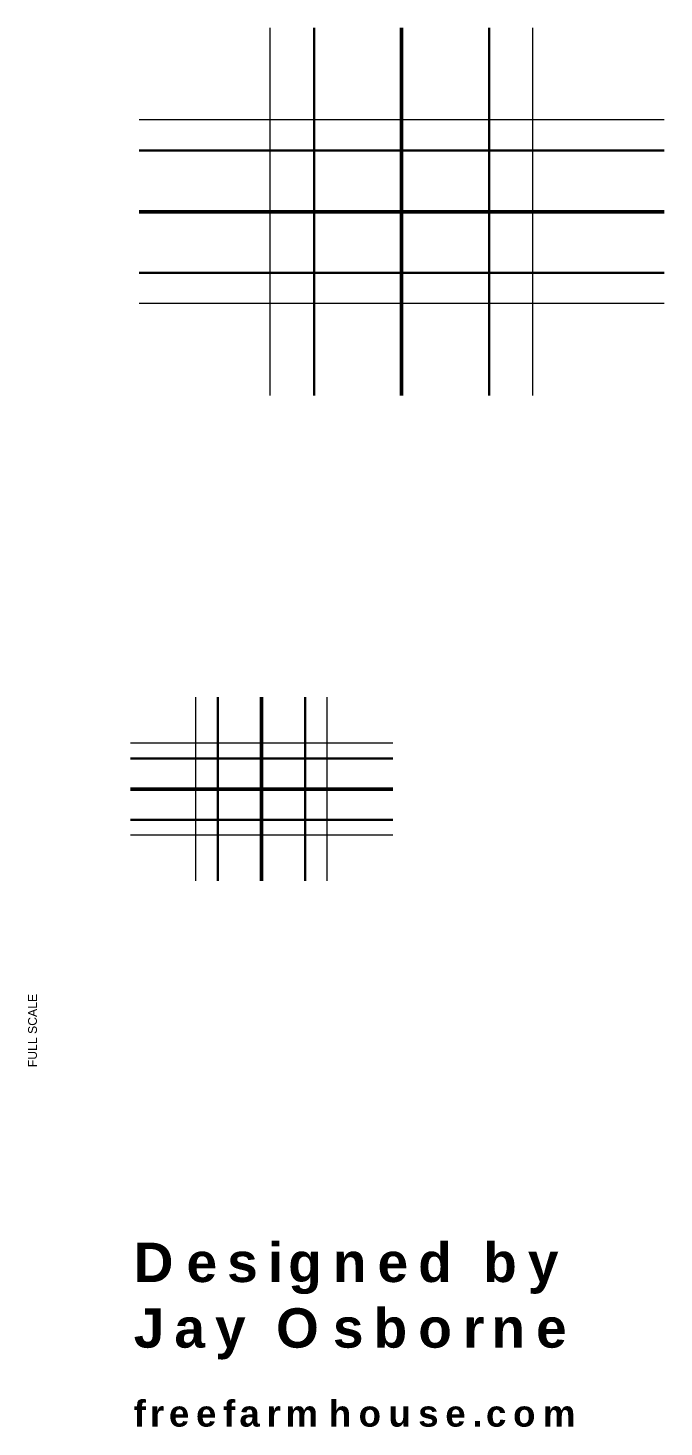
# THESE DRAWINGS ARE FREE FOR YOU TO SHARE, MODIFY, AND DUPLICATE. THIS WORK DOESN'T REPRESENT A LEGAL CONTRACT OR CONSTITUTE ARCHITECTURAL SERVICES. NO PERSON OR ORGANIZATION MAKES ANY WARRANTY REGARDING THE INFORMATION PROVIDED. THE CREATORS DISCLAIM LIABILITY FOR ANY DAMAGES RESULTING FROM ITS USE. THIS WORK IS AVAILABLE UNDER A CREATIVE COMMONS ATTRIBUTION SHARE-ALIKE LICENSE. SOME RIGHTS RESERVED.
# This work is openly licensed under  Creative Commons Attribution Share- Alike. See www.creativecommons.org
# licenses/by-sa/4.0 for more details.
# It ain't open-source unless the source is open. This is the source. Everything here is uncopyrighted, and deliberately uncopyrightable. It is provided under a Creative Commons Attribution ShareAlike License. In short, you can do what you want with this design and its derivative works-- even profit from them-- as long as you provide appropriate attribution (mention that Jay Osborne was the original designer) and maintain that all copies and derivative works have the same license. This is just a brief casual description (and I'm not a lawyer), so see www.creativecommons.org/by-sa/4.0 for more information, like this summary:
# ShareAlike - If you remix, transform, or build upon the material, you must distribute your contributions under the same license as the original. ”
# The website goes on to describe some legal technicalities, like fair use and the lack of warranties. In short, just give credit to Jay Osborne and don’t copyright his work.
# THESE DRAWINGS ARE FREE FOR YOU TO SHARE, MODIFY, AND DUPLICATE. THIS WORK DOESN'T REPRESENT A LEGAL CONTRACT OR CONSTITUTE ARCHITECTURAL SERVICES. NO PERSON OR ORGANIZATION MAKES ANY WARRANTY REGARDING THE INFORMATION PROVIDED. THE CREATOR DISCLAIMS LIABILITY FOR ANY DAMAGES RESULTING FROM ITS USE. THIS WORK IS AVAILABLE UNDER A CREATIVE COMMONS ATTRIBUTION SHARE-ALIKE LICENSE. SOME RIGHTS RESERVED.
# Model space of a CAD drawing. Header units: inches. Extents: x -54 to 15382, y 469 to 41738.
# Drawn here: x -21.4 to 124, y 2488.7 to 2808.5 of the extents above; entities that cross this region are included whole.
import ezdxf

# ---------------------------------------------------------------- set-up
doc = ezdxf.new("R2010")
doc.units = ezdxf.units.IN
doc.header["$MEASUREMENT"] = 0
doc.layers.get('0').update_dxf_attribs({"lineweight": 9})
for name, color, linetype, lineweight in [('1', 7, 'Continuous', 9), ('3', 7, 'Continuous', 30), ('5', 7, 'Continuous', 50), ('A-TEXTx', 7, 'Continuous', 18)]:
    doc.layers.add(name, color=color, linetype=linetype, lineweight=lineweight)
doc.styles.get("Standard").update_dxf_attribs({"font": 'arial.ttf'})

msp = doc.modelspace()

# ---------------------------------------------------------------- linework, layer by layer
at = {"layer": '1', "color": 250, "ltscale": 0.1}
for p, q in [((34.0000785, 2724.5008975), (34.0000785, 2808.5008975)), ((94.0000785, 2724.5008975), (94.0000785, 2808.5008975)), ((124.0000785, 2787.5008975), (4.0000785, 2787.5008975)), ((124.0000785, 2745.5008975), (4.0000785, 2745.5008975)), ((17.0000785, 2613.5008975), (17.0000785, 2655.5008975)), ((47.0000785, 2613.5008975), (47.0000785, 2655.5008975)), ((62.0000785, 2645.0008975), (2.0000785, 2645.0008975)), ((62.0000785, 2624.0008975), (2.0000785, 2624.0008975))]:
    msp.add_line(p, q, dxfattribs=at)
at = {"layer": '3', "color": 252, "ltscale": 0.1}
for p, q in [((44.0000785, 2808.5008975), (44.0000785, 2724.5008975)), ((84.0000785, 2808.5008975), (84.0000785, 2724.5008975)), ((4.0000785, 2780.5008975), (124.0000785, 2780.5008975)), ((4.0000785, 2752.5008975), (124.0000785, 2752.5008975)), ((22.0000785, 2655.5008975), (22.0000785, 2613.5008975)), ((42.0000785, 2655.5008975), (42.0000785, 2613.5008975)), ((2.0000785, 2641.5008975), (62.0000785, 2641.5008975)), ((2.0000785, 2627.5008975), (62.0000785, 2627.5008975))]:
    msp.add_line(p, q, dxfattribs=at)
at = {"layer": '5', "ltscale": 0.1}
for p, q in [((64.0000785, 2808.5008975), (64.0000785, 2724.5008975)), ((4.0000785, 2766.5008975), (124.0000785, 2766.5008975)), ((32.0000785, 2655.5008975), (32.0000785, 2613.5008975)), ((2.0000785, 2634.5008975), (62.0000785, 2634.5008975))]:
    msp.add_line(p, q, dxfattribs=at)

# ---------------------------------------------------------------- texts
at = {"ltscale": 0.5, "insert": (-20.3564851, 2579.2985657), "char_height": 2, "attachment_point": 5, "rotation": 90}
msp.add_mtext('FULL SCALE', dxfattribs=at)
at = {"layer": 'A-TEXTx', "attachment_point": 1}
for s, insert, char_height, width in [('{\\fArial|b1|i0|c0|p34;\\T1.33;Designed by \\PJay Osborne\\T1.25; }', (2.766368, 2530.8066612), 9, 103.423412998), ('{\\fArial|b1|i0|c0|p34;\\T1.33;freefarmhouse.com\\T1.25; }', (2.766368, 2494.7459279), 6, 153.359640554)]:
    msp.add_mtext(s, dxfattribs=dict(at, insert=insert, char_height=char_height, width=width))

doc.saveas('drawing.dxf')
